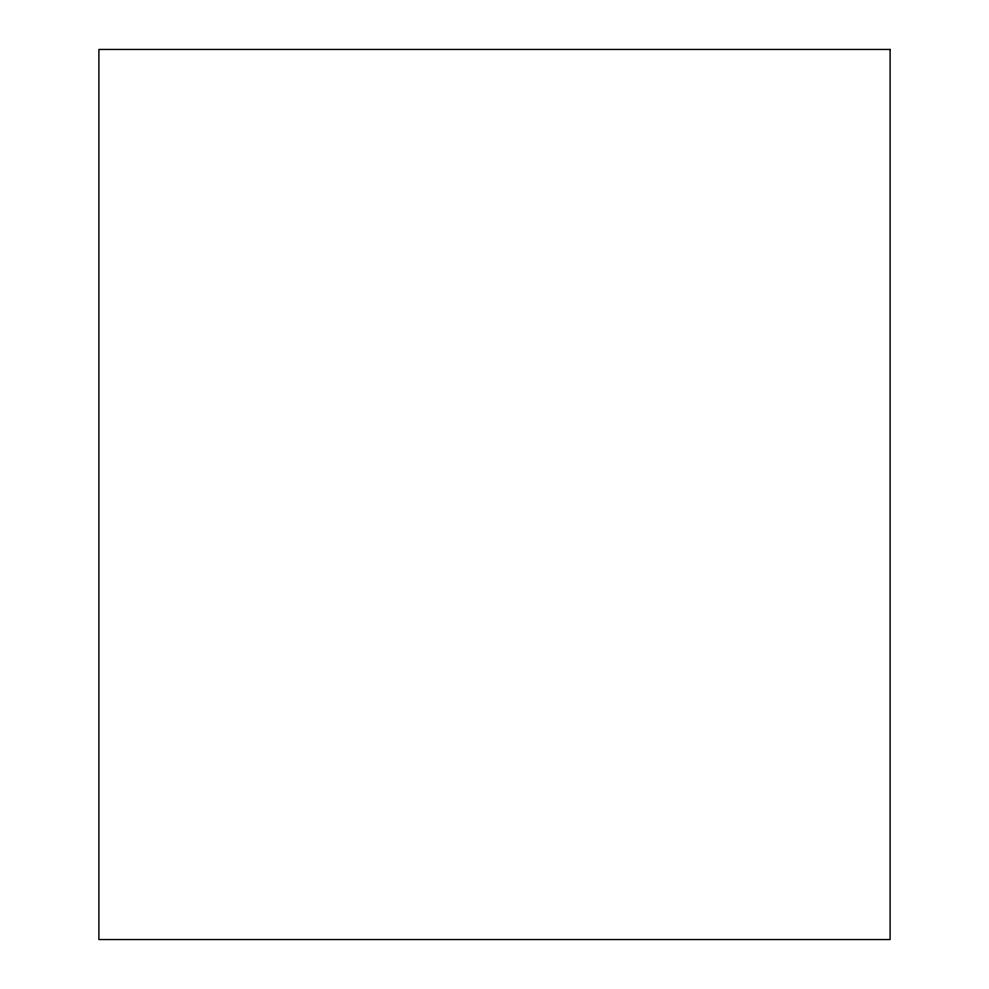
<?xml version="1.0" encoding="UTF-8"?>
<svg xmlns="http://www.w3.org/2000/svg" width="989" height="989" viewBox="0 0 989 989"><rect width="100%" height="100%" fill="white"/><g stroke="black" fill="none" stroke-linecap="round" stroke-linejoin="round"><path stroke-width="1.48" d="M890.1 49.45L98.9 49.45L98.9 939.55L890.1 939.55L890.1 49.45"/></g></svg>
